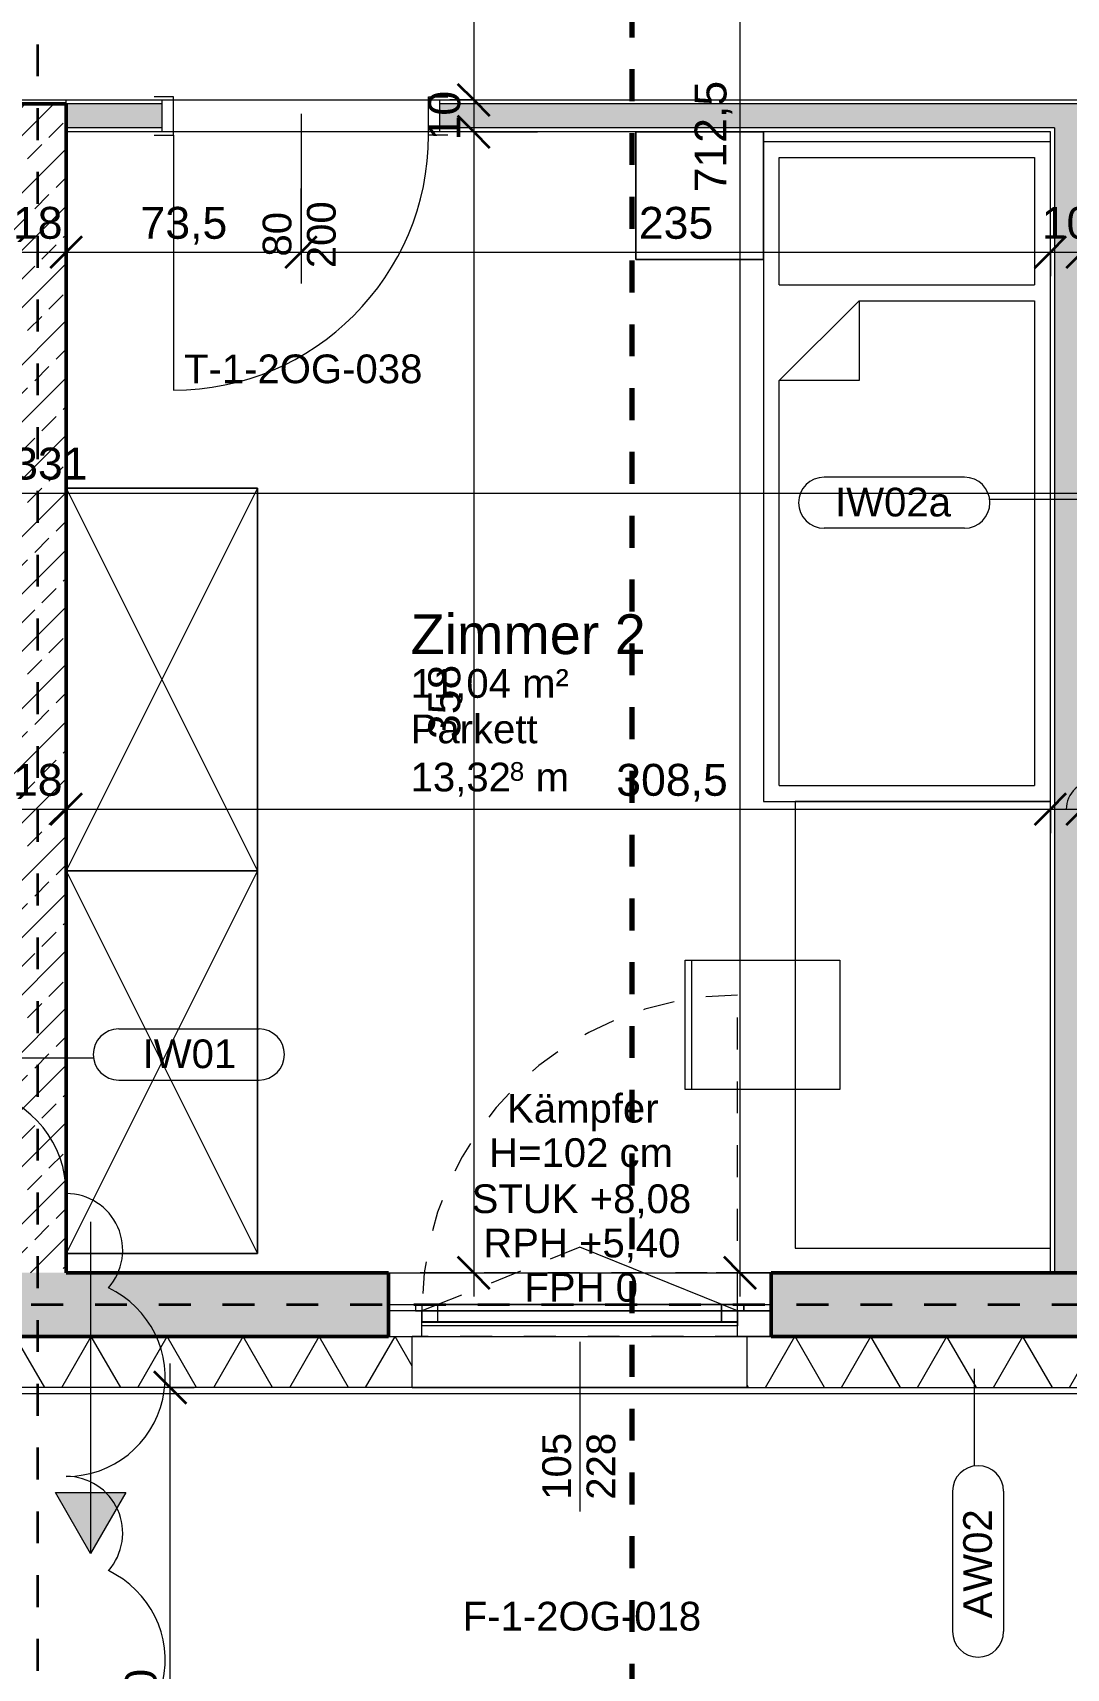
# Model space of a CAD drawing. Header units: metres. Extents: x 3 to 50, y 58.8 to 100.4.
# Drawn here: x 22.15 to 25.39, y 69.94 to 75.07 of the extents above; entities that cross this region are included whole.
import ezdxf

# ---------------------------------------------------------------- set-up
doc = ezdxf.new("R2010")
doc.units = ezdxf.units.M
for name, pattern in [('Achse', [0.009, 0.005, -0.002, 0, -0.002]), ('Strich Punkt Mittel', [0.015875, 0.00635, -0.004763, 0, -0.004763]), ('Verdeckt', [0.003, 0.002, -0.001]), ('Verdeckt Oben', [0.00225, 0.0015, -0.00075])]:
    doc.linetypes.add(name, pattern=pattern)
for name, color, linetype, lineweight in [('A-DETL-GENF_', 92, 'Continuous', 13), ('A-GLAZ', 151, 'Continuous', 18), ('A-GLAZ-IDEN_', 152, 'Continuous', 9), ('A_2D', 7, 'Continuous', 13), ('A_Bemassung-50_', 4, 'Continuous', 9), ('A_Bemassung_', 4, 'Continuous', 9), ('A_Beschriftung_', 7, 'Continuous', 9), ('A_Decken', 8, 'Continuous', 13), ('A_Fenster', 7, 'Continuous', 13), ('A_Moebel', 6, 'Continuous', 13), ('A_Raeume_', 7, 'Continuous', 5), ('A_Raeume_Beschriftung_', 7, 'Continuous', 9), ('A_Raster_', 1, 'Continuous', 9), ('A_Tueren', 31, 'Continuous', 13), ('A_Waende', 7, 'Continuous', 13), ('G-ANNO-REVC_', 71, 'Continuous', 9), ('G-ANNO-SYMB_', 111, 'Continuous', 9)]:
    doc.layers.add(name, color=color, linetype=linetype, lineweight=lineweight)
doc.styles.add('Arial_2', font='arial.ttf', dxfattribs={"height": 0.125})
doc.styles.add('Arial_3', font='arial.ttf', dxfattribs={"height": 0.09})
doc.styles.add('Arial_4', font='arial.ttf', dxfattribs={"height": 0.05849})
doc.styles.add('Arial_5', font='arial.ttf', dxfattribs={"height": 0.1})
doc.dimstyles.new('WGA-Bemaßung', dxfattribs={"dimscale": 0.3048, "dimtxt": 0.102026, "dimasz": 0.328084, "dimexe": 0.246063, "dimexo": 0.0625, "dimgap": 0.04101, "dimtad": 1, "dimdec": 1, "dimlfac": 100, "dimrnd": 0.5, "dimdsep": 46, "dimtxsty": 'Arial_5', "dimblk1": 'OBLIQUE', "dimblk2": 'OBLIQUE', "dimsah": 1, "dimcen": 0.09, "dimdle": 0.246063, "dimazin": 2, "dimtfac": 1, "dimtdec": 4, "dimtix": 1, "dimtmove": 0, "dimatfit": 3, "dimfxl": 0.656168, "dimfxlon": 1, "dimtvp": 1, "dimtolj": 1, "dimtzin": 0, "dimarcsym": 2})
doc.dimstyles.new('WGA-Bemaßung_1', dxfattribs={"dimscale": 0.3048, "dimtxt": 0.102026, "dimasz": 0.328084, "dimexe": 0.246063, "dimexo": 0.0625, "dimgap": 0.04101, "dimtad": 1, "dimdec": 1, "dimlfac": 100, "dimrnd": 0.5, "dimdsep": 46, "dimtxsty": 'Arial_5', "dimblk1": 'OBLIQUE', "dimblk2": 'OBLIQUE', "dimsah": 1, "dimcen": 0.09, "dimdle": 0.246063, "dimazin": 2, "dimtfac": 1, "dimtdec": 4, "dimtix": 1, "dimtmove": 1, "dimatfit": 3, "dimfxl": 0.656168, "dimfxlon": 1, "dimtvp": 1, "dimtolj": 1, "dimtzin": 0, "dimarcsym": 2})
doc.dimstyles.new('WGA-Bemaßung_2', dxfattribs={"dimscale": 0.3048, "dimtxt": 0.102026, "dimasz": 0.328084, "dimexe": 0.246063, "dimexo": 0.0625, "dimgap": 0.04101, "dimtad": 1, "dimdec": 1, "dimlfac": 100, "dimrnd": 0.5, "dimdsep": 46, "dimtxsty": 'Arial_5', "dimblk1": 'OBLIQUE', "dimblk2": 'OBLIQUE', "dimsah": 1, "dimcen": 0.09, "dimdle": 0.246063, "dimazin": 2, "dimtfac": 1, "dimtdec": 4, "dimtix": 1, "dimtmove": 2, "dimatfit": 3, "dimfxl": 0.656168, "dimfxlon": 1, "dimtvp": 1, "dimtolj": 1, "dimtzin": 0, "dimarcsym": 2})
doc.dimstyles.new('WGA-Bemaßung_3', dxfattribs={"dimscale": 0.3048, "dimtxt": 0.102026, "dimasz": 0.328084, "dimexe": 0.246063, "dimexo": 0.0625, "dimgap": 0.04101, "dimtad": 1, "dimdec": 1, "dimlfac": 100, "dimrnd": 0.5, "dimdsep": 46, "dimtxsty": 'Arial_5', "dimblk1": 'OBLIQUE', "dimblk2": 'OBLIQUE', "dimsah": 1, "dimcen": 0.09, "dimdle": 0.246063, "dimazin": 2, "dimtfac": 1, "dimtdec": 4, "dimtix": 1, "dimtmove": 0, "dimatfit": 3, "dimfxl": 0.656168, "dimfxlon": 1, "dimtvp": 1, "dimtolj": 1, "dimtzin": 0, "dimarcsym": 2})
pattern_1 = [(45, (0, 0), (-0.08980256, 0.08980256), []), (45, (0.0898, 0), (-0.08980256, 0.08980256), [0.0635, -0.03175])]

# ---------------------------------------------------------------- blocks, each defined once
blk = doc.blocks.new('Fens_1tlg_OL - DF_OL_DK_1120x2400-10146496-263_PP_02OG_BT1')
at = {"layer": 'A_Fenster', "linetype": 'Verdeckt Oben', "lineweight": 5}
for p, q in [((-0.525, 0.26), (0.525, 0.26)), ((-0.525, 0.1), (0.525, 0.1)), ((-0.6, -0.1), (0.6, -0.1)), ((-0.6, -0.1), (0.6, -0.1))]:
    blk.add_line(p, q, dxfattribs=at)
blk = doc.blocks.new('Fens_1tlg_OL - DF_OL_DK_1120x2400-V37-263_PP_02OG_BT1')
at = {"layer": 'A-GLAZ'}
for p, q in [((-0.6, 0.1), (-0.495, 0.1)), ((-0.6, 0.02), (-0.6, 0.1)), ((0.525, 0.1), (-0.525, 0.1)), ((-0.495, 0.1), (-0.495, 0.02)), ((0.495, 0.1), (0.495, 0.02)), ((0.6, 0.1), (0.495, 0.1)), ((0.6, 0.02), (0.6, 0.1)), ((-0.6, 0.02), (-0.515, 0.02)), ((-0.495, 0.02), (-0.6, 0.02)), ((-0.515, 0.02), (-0.495, 0.02)), ((-0.495, 0.02), (-0.445, 0.02)), ((-0.445, 0.02), (0.445, 0.02)), ((0.445, 0.02), (0.495, 0.02)), ((0.495, 0.02), (0.515, 0.02)), ((0.495, 0.02), (0.6, 0.02)), ((0.515, 0.02), (0.6, 0.02))]:
    blk.add_line(p, q, dxfattribs=at)
at = {"layer": 'A_Fenster', "linetype": 'Verdeckt Oben', "lineweight": 5}
for p, q in [((-0.525, 0.26), (0.525, 0.26)), ((-0.525, 0.1), (0.525, 0.1)), ((-0.6, -0.1), (0.6, -0.1)), ((-0.6, -0.1), (0.6, -0.1))]:
    blk.add_line(p, q, dxfattribs=at)
at = {"layer": 'A_Fenster'}
for p, q in [((-0.525, 0.1), (-0.6, 0.1)), ((-0.495, 0.055), (-0.495, 0.067)), ((-0.495, 0.067), (0.495, 0.067)), ((-0.495, 0.067), (0.495, 0.067)), ((-0.495, 0.055), (-0.495, 0.067)), ((-0.495, 0.02), (-0.495, 0.055)), ((-0.445, 0.055), (-0.495, 0.055)), ((0.495, 0.055), (-0.495, 0.055)), ((-0.495, 0.055), (-0.495, 0.02)), ((-0.495, 0.053), (-0.495, 0.055)), ((-0.495, 0.053), (-0.495, 0.055)), ((-0.445, 0.053), (-0.495, 0.053)), ((-0.445, 0.053), (-0.495, 0.053)), ((0.445, 0.055), (-0.445, 0.055)), ((-0.445, 0.055), (-0.445, 0)), ((0.445, 0.055), (-0.445, 0.055)), ((-0.445, 0.055), (0.445, 0.055)), ((-0.445, 0), (-0.445, 0.055)), ((0.445, 0.053), (-0.445, 0.053)), ((0.445, 0.053), (-0.445, 0.053)), ((0.495, 0.055), (0.445, 0.055)), ((0.445, 0.055), (0.445, 0)), ((0.445, 0.055), (0.445, 0)), ((0.495, 0.053), (0.445, 0.053)), ((0.495, 0.053), (0.445, 0.053)), ((0.495, 0.067), (0.495, 0.055)), ((0.495, 0.067), (0.495, 0.055)), ((0.495, 0.02), (0.495, 0.055)), ((0.495, 0.02), (0.495, 0.055)), ((0.495, 0.055), (0.495, 0.053)), ((0.495, 0.055), (0.495, 0.053)), ((0.6, 0.1), (0.525, 0.1)), ((-0.6, 0.02), (-0.515, 0.02)), ((-0.515, 0.02), (-0.495, 0.02)), ((-0.495, 0.02), (-0.515, 0.02)), ((-0.515, 0.02), (0.515, 0.02)), ((-0.515, 0), (-0.515, 0.02)), ((-0.515, 0.02), (-0.515, 0)), ((-0.495, 0.02), (-0.4455, 0)), ((-0.495, 0.02), (-0.445, 0.02)), ((-0.495, 0.02), (0.495, 0.02)), ((-0.445, 0.02), (-0.495, 0.02)), ((-0.495, 0.02), (-0.445, 0.02)), ((-0.445, 0.02), (0.445, 0.02)), ((0.445, 0.02), (-0.445, 0.02)), ((-0.445, 0.02), (0.445, 0.02)), ((0.445, 0.02), (0.495, 0.02)), ((0.495, 0.02), (0.445, 0.02)), ((0.445, 0.02), (0.495, 0.02)), ((0.495, 0.02), (0.515, 0.02)), ((0.515, 0.02), (0.495, 0.02)), ((0.515, 0.02), (0.6, 0.02)), ((0.515, 0), (0.515, 0.02)), ((0.515, 0), (0.515, 0.02)), ((0.515, 0), (-0.515, 0)), ((-0.515, 0), (-0.445, 0)), ((-0.4455, 0), (0, -0.18)), ((0.445, 0), (-0.445, 0)), ((0.445, 0), (-0.445, 0)), ((-0.445, 0), (0.445, 0)), ((0.445, 0), (0.515, 0))]:
    blk.add_line(p, q, dxfattribs=at)
at = {"layer": 'A_Fenster', "linetype": 'Verdeckt', "lineweight": 5}
for p, q in [((-0.495, 0.02), (-0.495, 0)), ((0.4455, 0), (0.495, 0.02)), ((-0.495, 0), (-0.495, -0.97)), ((0, -0.18), (0.4455, 0))]:
    blk.add_line(p, q, dxfattribs=at)
for start, end in [(358.8397, 0), (270, 358.8397)]:
    blk.add_arc((-0.495, 0.02), 0.99, start, end, dxfattribs=at)
blk = doc.blocks.new('UZ_D1 - SL_0800x2000_Zimmertür_Stahlzarge_GK-7175678-263_PP_02OG_BT1')
at = {"layer": 'A_Tueren', "lineweight": 5}
for p, q in [((0.4, 0.06), (0.4, 0.86)), ((-0.46, 0.06), (-0.4, 0.06)), ((-0.4, 0.06), (-0.4, -0.06)), ((0.4, 0.06), (0.4, -0.06)), ((0.46, 0.06), (0.4, 0.06)), ((-0.4, -0.06), (-0.46, -0.06)), ((0.4, -0.06), (0.46, -0.06))]:
    blk.add_line(p, q, dxfattribs=at)
blk.add_arc((0.4, 0.06), 0.8, 90, 180, dxfattribs=at)
blk = doc.blocks.new('Moeb_Schrank - Schrank_2m_60cm-3836540-263_PP_02OG_BT1')
at = {"layer": 'A_Moebel', "color": 8}
for p, q in [((0, 0), (1.2, -0.6)), ((0, -0.6), (1.2, 0)), ((1.2, 0), (0, 0)), ((0, 0), (0, -0.6)), ((0, -0.6), (0, 0)), ((0, 0), (1.2, 0)), ((1.2, -0.6), (1.2, 0)), ((1.2, 0), (1.2, -0.6)), ((0, -0.6), (1.2, -0.6)), ((1.2, -0.6), (0, -0.6))]:
    blk.add_line(p, q, dxfattribs=at)
blk = doc.blocks.new('Moeb_Schreibtisch_variabel - 140 x 80-V72-263_PP_02OG_BT1')
at = {"layer": 'A_Moebel', "color": 8}
for p, q in [((-1.5866, 0.4), (-1.5866, -0.4)), ((-1.5866, 0.4), (-1.5866, -0.4)), ((-0.1866, -0.4), (-0.1866, 0.4)), ((-0.1866, -0.4), (-0.1866, 0.4)), ((-1.0891, -0.2599), (-0.6841, -0.2599)), ((-1.0891, -0.4), (-1.0891, -0.2599)), ((-0.6841, -0.2599), (-0.6841, -0.4)), ((-1.5866, -0.4), (-0.1866, -0.4)), ((-1.5866, -0.4), (-0.1866, -0.4)), ((-1.0891, -0.7452), (-1.0891, -0.4)), ((-0.6841, -0.4), (-0.6841, -0.7452)), ((-1.0891, -0.7255), (-0.6841, -0.7255)), ((-0.6841, -0.7452), (-1.0891, -0.7452))]:
    blk.add_line(p, q, dxfattribs=at)
blk = doc.blocks.new('Moeb_Bett - Einzelbett 090x210-V73-263_PP_02OG_BT1')
at = {"layer": 'A_Moebel', "color": 8}
for p, q in [((-0.85, 1.05), (-0.85, 0.65)), ((-0.45, 1.05), (-0.85, 1.05)), ((-0.85, 1.05), (-0.45, 1.05)), ((-0.85, 0.65), (-0.85, 1.05)), ((-0.45, 1.05), (-0.45, -1.05)), ((-0.45, 0.65), (-0.45, 1.05)), ((-0.45, 1.05), (-0.45, 0.65)), ((-0.45, 1.02), (0.45, 1.02)), ((-0.4, 0.97), (0.4, 0.97)), ((-0.4, 0.57), (-0.4, 0.97)), ((0.4, 0.97), (0.4, 0.57)), ((0.45, -1.05), (0.45, 0.7157)), ((-0.85, 0.65), (-0.45, 0.65)), ((-0.45, 0.65), (-0.85, 0.65)), ((-0.4, 0.57), (0.4, 0.57)), ((-0.4, 0.27), (-0.15, 0.52)), ((-0.15, 0.52), (-0.15, 0.27)), ((-0.15, 0.52), (0.4, 0.52)), ((0.4, 0.52), (0.4, -1)), ((-0.15, 0.27), (-0.4, 0.27)), ((-0.4, -1), (-0.4, 0.27)), ((-0.4, -1), (0.4, -1)), ((-0.45, -1.05), (-0.35, -1.05)), ((-0.35, -1.05), (0.45, -1.05))]:
    blk.add_line(p, q, dxfattribs=at)
blk = doc.blocks.new('Allg_Notueberlauf_rechteckig1 - Allg_Notueberlauf_rechteckig 100x600-10978595-263_PP_02OG_BT1')
at = {"layer": 'A-DETL-GENF_'}
blk.add_hatch(color=256, dxfattribs=at).paths.add_polyline_path([(32.3806, 70.298), (32.4906, 70.4885), (32.2706, 70.4885)])
for p, q in [((32.3806, 71.338), (32.3806, 70.298)), ((32.2706, 70.4885), (32.4906, 70.4885)), ((32.3806, 70.298), (32.2706, 70.4885)), ((32.4906, 70.4885), (32.3806, 70.298))]:
    blk.add_line(p, q, dxfattribs=at)
blk = doc.blocks.new('BS_Fens_PP_Kämpfer - rechts-10147861-263_PP_02OG_BT1')
at = {"layer": 'A-GLAZ-IDEN_'}
blk.add_line((0, 0.00012), (0, -0.01051), dxfattribs=at)
blk = doc.blocks.new('DIMBLOCK27-263_PP_02OG_BT1')
at = {"layer": 'A_Bemassung-50_', "transparency": 16777216}
for p, q in [((22.0777, 74.3779), (22.0777, 74.5779)), ((22.2577, 74.3779), (22.2577, 74.5779)), ((22.0777, 74.3779), (22.2577, 74.3779)), ((22.0777, 74.3779), (22.0777, 74.3029)), ((22.2577, 74.3779), (22.2577, 74.3029))]:
    blk.add_line(p, q, dxfattribs=at)
at = {"layer": 'A_Bemassung-50_', "lineweight": 35, "transparency": 16777216}
for p, q in [((22.0777, 74.3779), (22.1277, 74.4279)), ((22.2577, 74.3779), (22.3077, 74.4279)), ((22.0777, 74.3779), (22.0277, 74.3279)), ((22.2577, 74.3779), (22.2077, 74.3279))]:
    blk.add_line(p, q, dxfattribs=at)
at = {"layer": 'A_Bemassung-50_', "color": 0, "transparency": 16777216, "insert": (22.0908, 74.5202), "char_height": 0.1, "width": 0.184588, "attachment_point": 1, "line_spacing_factor": 0.941778, "style": 'Arial_5'}
blk.add_mtext('18', dxfattribs=at)
blk = doc.blocks.new('_Oblique')
at = {"color": 0, "linetype": 'ByBlock', "lineweight": -2}
blk.add_line((-0.5, -0.5), (0.5, 0.5), dxfattribs=at)
blk = doc.blocks.new('DIMBLOCK28-263_PP_02OG_BT1')
at = {"layer": 'A_Bemassung-50_', "transparency": 16777216}
for p, q in [((22.2577, 74.3779), (22.2577, 74.5779)), ((22.9941, 74.3779), (22.9941, 74.5779)), ((22.2577, 74.3779), (22.9941, 74.3779)), ((22.2577, 74.3779), (22.2577, 74.3029)), ((22.9941, 74.3779), (22.9941, 74.3029))]:
    blk.add_line(p, q, dxfattribs=at)
at = {"layer": 'A_Bemassung-50_', "lineweight": 35, "transparency": 16777216}
for p, q in [((22.2577, 74.3779), (22.3077, 74.4279)), ((22.9941, 74.3779), (23.0441, 74.4279)), ((22.2577, 74.3779), (22.2077, 74.3279)), ((22.9941, 74.3779), (22.9441, 74.3279))]:
    blk.add_line(p, q, dxfattribs=at)
at = {"layer": 'A_Bemassung-50_', "color": 0, "transparency": 16777216, "insert": (22.4909, 74.5202), "char_height": 0.1, "width": 0.323972, "attachment_point": 1, "line_spacing_factor": 0.941778, "style": 'Arial_5'}
blk.add_mtext('73,5', dxfattribs=at)
blk = doc.blocks.new('DIMBLOCK29-263_PP_02OG_BT1')
at = {"layer": 'A_Bemassung-50_', "transparency": 16777216}
for p, q in [((22.9941, 74.3779), (22.9941, 74.5779)), ((25.3441, 74.3779), (25.3441, 74.5779)), ((22.9941, 74.3779), (25.3441, 74.3779)), ((22.9941, 74.3779), (22.9941, 74.3029)), ((25.3441, 74.3779), (25.3441, 74.3029))]:
    blk.add_line(p, q, dxfattribs=at)
at = {"layer": 'A_Bemassung-50_', "lineweight": 35, "transparency": 16777216}
for p, q in [((22.9941, 74.3779), (23.0441, 74.4279)), ((25.3441, 74.3779), (25.3941, 74.4279)), ((22.9941, 74.3779), (22.9441, 74.3279)), ((25.3441, 74.3779), (25.2941, 74.3279))]:
    blk.add_line(p, q, dxfattribs=at)
at = {"layer": 'A_Bemassung-50_', "color": 0, "transparency": 16777216, "insert": (24.0537, 74.5202), "char_height": 0.1, "width": 0.276883, "attachment_point": 1, "line_spacing_factor": 0.941778, "style": 'Arial_5'}
blk.add_mtext('235', dxfattribs=at)
blk = doc.blocks.new('DIMBLOCK30-263_PP_02OG_BT1')
at = {"layer": 'A_Bemassung-50_', "transparency": 16777216}
for p, q in [((25.3441, 74.3779), (25.3441, 74.5779)), ((25.4441, 74.3779), (25.4441, 74.5779)), ((25.3441, 74.3779), (25.4441, 74.3779)), ((25.3441, 74.3779), (25.3441, 74.3029)), ((25.4441, 74.3779), (25.4441, 74.3029))]:
    blk.add_line(p, q, dxfattribs=at)
at = {"layer": 'A_Bemassung-50_', "lineweight": 35, "transparency": 16777216}
for p, q in [((25.3441, 74.3779), (25.3941, 74.4279)), ((25.4441, 74.3779), (25.4941, 74.4279)), ((25.3441, 74.3779), (25.2941, 74.3279)), ((25.4441, 74.3779), (25.3941, 74.3279))]:
    blk.add_line(p, q, dxfattribs=at)
at = {"layer": 'A_Bemassung-50_', "color": 0, "transparency": 16777216, "insert": (25.3172, 74.5202), "char_height": 0.1, "width": 0.184588, "attachment_point": 1, "line_spacing_factor": 0.941778, "style": 'Arial_5'}
blk.add_mtext('10', dxfattribs=at)
blk = doc.blocks.new('BS_Wand_Lollipop - links_unten-2026911-263_PP_02OG_BT1')
at = {"layer": 'A_Beschriftung_'}
for p, q in [((-0.00467, 0.00137), (-0.01347, 0.00137)), ((-0.00309, 0), (0.003, 0)), ((-0.00467, -0.00183), (-0.01347, -0.00183))]:
    blk.add_line(p, q, dxfattribs=at)
for centre, start, end in [((-0.01347, -0.00023), 90, 270), ((-0.00467, -0.00023), 270, 90)]:
    blk.add_arc(centre, 0.0016, start, end, dxfattribs=at)
blk = doc.blocks.new('DIMBLOCK155-263_PP_02OG_BT1')
at = {"layer": 'A_Bemassung-50_', "transparency": 16777216}
for p, q in [((22.5841, 68.743), (22.5841, 70.893)), ((22.5841, 70.818), (22.3841, 70.818)), ((22.5841, 70.818), (22.6591, 70.818)), ((22.5841, 68.818), (22.3841, 68.818)), ((22.5841, 68.818), (22.6591, 68.818))]:
    blk.add_line(p, q, dxfattribs=at)
at = {"layer": 'A_Bemassung-50_', "lineweight": 35, "transparency": 16777216}
for p, q in [((22.5841, 70.818), (22.5341, 70.868)), ((22.5841, 70.818), (22.6341, 70.768)), ((22.5841, 68.818), (22.5341, 68.868)), ((22.5841, 68.818), (22.6341, 68.768))]:
    blk.add_line(p, q, dxfattribs=at)
at = {"layer": 'A_Bemassung-50_', "color": 0, "transparency": 16777216, "insert": (22.4417, 69.7026), "char_height": 0.1, "width": 0.276883, "attachment_point": 1, "rotation": 90, "line_spacing_factor": 0.941778, "style": 'Arial_5'}
blk.add_mtext('200', dxfattribs=at)
blk = doc.blocks.new('DIMBLOCK266-263_PP_02OG_BT1')
at = {"layer": 'A_Bemassung-50_', "lineweight": 35, "transparency": 16777216}
for p, q in [((24.3708, 78.3005), (24.3208, 78.3505)), ((24.3708, 78.3005), (24.4208, 78.2505)), ((24.3708, 71.178), (24.3208, 71.228)), ((24.3708, 71.178), (24.4208, 71.128))]:
    blk.add_line(p, q, dxfattribs=at)
at = {"layer": 'A_Bemassung-50_', "transparency": 16777216}
for p, q in [((24.3708, 78.3005), (24.2958, 78.3005)), ((24.3708, 78.3005), (24.3708, 71.103)), ((24.3708, 78.3005), (24.5708, 78.3005)), ((24.3708, 71.178), (24.2958, 71.178)), ((24.3708, 71.178), (24.5708, 71.178))]:
    blk.add_line(p, q, dxfattribs=at)
at = {"layer": 'A_Bemassung-50_', "color": 0, "transparency": 16777216, "insert": (24.2284, 74.5658), "char_height": 0.1, "width": 0.416266, "attachment_point": 1, "rotation": 90, "line_spacing_factor": 0.941778, "style": 'Arial_5'}
blk.add_mtext('712,5', dxfattribs=at)
blk = doc.blocks.new('DIMBLOCK344-263_PP_02OG_BT1')
at = {"layer": 'A_Bemassung-50_', "transparency": 16777216}
for p, q in [((15.5127, 73.623), (15.5127, 73.823)), ((28.8227, 73.623), (28.8227, 73.823)), ((15.5127, 73.623), (28.8227, 73.623)), ((15.5127, 73.623), (15.5127, 73.548)), ((28.8227, 73.623), (28.8227, 73.548))]:
    blk.add_line(p, q, dxfattribs=at)
at = {"layer": 'A_Bemassung-50_', "lineweight": 35, "transparency": 16777216}
for p, q in [((15.5127, 73.623), (15.5627, 73.673)), ((28.8227, 73.623), (28.8727, 73.673)), ((15.5127, 73.623), (15.4627, 73.573)), ((28.8227, 73.623), (28.7727, 73.573))]:
    blk.add_line(p, q, dxfattribs=at)
at = {"layer": 'A_Bemassung-50_', "color": 0, "transparency": 16777216, "insert": (22.0138, 73.7653), "char_height": 0.1, "width": 0.369177, "attachment_point": 1, "line_spacing_factor": 0.941778, "style": 'Arial_5'}
blk.add_mtext('1331', dxfattribs=at)
blk = doc.blocks.new('DIMBLOCK419-263_PP_02OG_BT1')
at = {"layer": 'A_Bemassung-50_', "transparency": 16777216}
for p, q in [((22.0777, 72.6313), (22.0777, 72.8313)), ((22.2577, 72.6313), (22.2577, 72.8313)), ((22.0777, 72.6313), (22.2577, 72.6313)), ((22.0777, 72.6313), (22.0777, 72.5563)), ((22.2577, 72.6313), (22.2577, 72.5563))]:
    blk.add_line(p, q, dxfattribs=at)
at = {"layer": 'A_Bemassung-50_', "lineweight": 35, "transparency": 16777216}
for p, q in [((22.0777, 72.6313), (22.1277, 72.6813)), ((22.2577, 72.6313), (22.3077, 72.6813)), ((22.0777, 72.6313), (22.0277, 72.5813)), ((22.2577, 72.6313), (22.2077, 72.5813))]:
    blk.add_line(p, q, dxfattribs=at)
at = {"layer": 'A_Bemassung-50_', "color": 0, "transparency": 16777216, "insert": (22.0908, 72.7736), "char_height": 0.1, "width": 0.184588, "attachment_point": 1, "line_spacing_factor": 0.941778, "style": 'Arial_5'}
blk.add_mtext('18', dxfattribs=at)
blk = doc.blocks.new('DIMBLOCK420-263_PP_02OG_BT1')
at = {"layer": 'A_Bemassung-50_', "transparency": 16777216}
for p, q in [((22.2577, 72.6313), (22.2577, 72.8313)), ((25.3441, 72.6313), (25.3441, 72.8313)), ((22.2577, 72.6313), (25.3441, 72.6313)), ((22.2577, 72.6313), (22.2577, 72.5563)), ((25.3441, 72.6313), (25.3441, 72.5563))]:
    blk.add_line(p, q, dxfattribs=at)
at = {"layer": 'A_Bemassung-50_', "lineweight": 35, "transparency": 16777216}
for p, q in [((22.2577, 72.6313), (22.3077, 72.6813)), ((25.3441, 72.6313), (25.3941, 72.6813)), ((22.2577, 72.6313), (22.2077, 72.5813)), ((25.3441, 72.6313), (25.2941, 72.5813))]:
    blk.add_line(p, q, dxfattribs=at)
at = {"layer": 'A_Bemassung-50_', "color": 0, "transparency": 16777216, "insert": (23.9829, 72.7736), "char_height": 0.1, "width": 0.416266, "attachment_point": 1, "line_spacing_factor": 0.941778, "style": 'Arial_5'}
blk.add_mtext('308,5', dxfattribs=at)
blk = doc.blocks.new('DIMBLOCK421-263_PP_02OG_BT1')
at = {"layer": 'A_Bemassung-50_', "transparency": 16777216}
for p, q in [((25.3441, 72.6313), (25.3441, 72.8313)), ((25.4441, 72.6313), (25.4441, 72.8313)), ((25.3441, 72.6313), (25.4441, 72.6313)), ((25.3441, 72.6313), (25.3441, 72.5563)), ((25.4441, 72.6313), (25.4441, 72.5563))]:
    blk.add_line(p, q, dxfattribs=at)
at = {"layer": 'A_Bemassung-50_', "lineweight": 35, "transparency": 16777216}
for p, q in [((25.3441, 72.6313), (25.3941, 72.6813)), ((25.4441, 72.6313), (25.4941, 72.6813)), ((25.3441, 72.6313), (25.2941, 72.5813)), ((25.4441, 72.6313), (25.3941, 72.5813))]:
    blk.add_line(p, q, dxfattribs=at)
at = {"layer": 'A_Bemassung-50_', "transparency": 16777216}
blk.add_ellipse((25.4899, 72.6313), major_axis=(0.0958, 0), ratio=0.949877, start_param=1.570796, end_param=3.141593, dxfattribs=at)
at = {"layer": 'A_Bemassung-50_', "color": 0, "transparency": 16777216, "insert": (25.4899, 72.7736), "char_height": 0.1, "width": 0.184588, "attachment_point": 1, "line_spacing_factor": 0.941778, "style": 'Arial_5'}
blk.add_mtext('10', dxfattribs=at)
blk = doc.blocks.new('BS_Tuer_PP - unten-10002439-263_PP_02OG_BT1')
at = {"layer": 'A_Beschriftung_'}
blk.add_line((0, 0.00012), (0, -0.01051), dxfattribs=at)
blk = doc.blocks.new('DIMBLOCK644-263_PP_02OG_BT1')
at = {"layer": 'A_Bemassung-50_', "lineweight": 35, "transparency": 16777216}
for p, q in [((23.5357, 76.0555), (23.4857, 76.1055)), ((23.5357, 76.0555), (23.5857, 76.0055)), ((23.5357, 74.8555), (23.4857, 74.9055)), ((23.5357, 74.8555), (23.5857, 74.8055))]:
    blk.add_line(p, q, dxfattribs=at)
at = {"layer": 'A_Bemassung-50_', "transparency": 16777216}
for p, q in [((23.5357, 76.0555), (23.4607, 76.0555)), ((23.5357, 76.0555), (23.5357, 74.8555)), ((23.5357, 76.0555), (23.7357, 76.0555)), ((23.5357, 74.8555), (23.4607, 74.8555)), ((23.5357, 74.8555), (23.7357, 74.8555))]:
    blk.add_line(p, q, dxfattribs=at)
at = {"layer": 'A_Bemassung-50_', "color": 0, "transparency": 16777216, "insert": (23.3934, 75.3401), "char_height": 0.1, "width": 0.276883, "attachment_point": 1, "rotation": 90, "line_spacing_factor": 0.941778, "style": 'Arial_5'}
blk.add_mtext('120', dxfattribs=at)
blk = doc.blocks.new('DIMBLOCK645-263_PP_02OG_BT1')
at = {"layer": 'A_Bemassung-50_', "lineweight": 35, "transparency": 16777216}
for p, q in [((23.5357, 74.8555), (23.4857, 74.9055)), ((23.5357, 74.8555), (23.5857, 74.8055)), ((23.5357, 74.7555), (23.4857, 74.8055)), ((23.5357, 74.7555), (23.5857, 74.7055))]:
    blk.add_line(p, q, dxfattribs=at)
at = {"layer": 'A_Bemassung-50_', "transparency": 16777216}
for p, q in [((23.5357, 74.8555), (23.4607, 74.8555)), ((23.5357, 74.8555), (23.5357, 74.7555)), ((23.5357, 74.8555), (23.7357, 74.8555)), ((23.5357, 74.7555), (23.4607, 74.7555)), ((23.5357, 74.7555), (23.7357, 74.7555))]:
    blk.add_line(p, q, dxfattribs=at)
at = {"layer": 'A_Bemassung-50_', "color": 0, "transparency": 16777216, "insert": (23.3934, 74.7286), "char_height": 0.1, "width": 0.184588, "attachment_point": 1, "rotation": 90, "line_spacing_factor": 0.941778, "style": 'Arial_5'}
blk.add_mtext('10', dxfattribs=at)
blk = doc.blocks.new('DIMBLOCK646-263_PP_02OG_BT1')
at = {"layer": 'A_Bemassung-50_', "lineweight": 35, "transparency": 16777216}
for p, q in [((23.5357, 74.7555), (23.4857, 74.8055)), ((23.5357, 74.7555), (23.5857, 74.7055)), ((23.5357, 71.178), (23.4857, 71.228)), ((23.5357, 71.178), (23.5857, 71.128))]:
    blk.add_line(p, q, dxfattribs=at)
at = {"layer": 'A_Bemassung-50_', "transparency": 16777216}
for p, q in [((23.5357, 74.7555), (23.4607, 74.7555)), ((23.5357, 74.7555), (23.5357, 71.103)), ((23.5357, 74.7555), (23.7357, 74.7555)), ((23.5357, 71.178), (23.4607, 71.178)), ((23.5357, 71.178), (23.7357, 71.178))]:
    blk.add_line(p, q, dxfattribs=at)
at = {"layer": 'A_Bemassung-50_', "color": 0, "transparency": 16777216, "insert": (23.3934, 72.8514), "char_height": 0.1, "width": 0.276883, "attachment_point": 1, "rotation": 90, "line_spacing_factor": 0.941778, "style": 'Arial_5'}
blk.add_mtext('358', dxfattribs=at)
blk = doc.blocks.new('Family - ___-11893459-263_PP_02OG_BT1')
at = {"layer": 'G-ANNO-REVC_'}
for centre, radius, start, end in [((21.9267, 71.4262), 0.331, 0, 154.7912), ((22.2577, 71.2488), 0.1774, 318.1897, 90), ((22.2577, 70.8497), 0.3104, 270, 64.7912), ((22.2577, 70.362), 0.1774, 318.1897, 90), ((22.2577, 69.9629), 0.3104, 270, 64.7912)]:
    blk.add_arc(centre, radius, start, end, dxfattribs=at)

msp = doc.modelspace()

# ---------------------------------------------------------------- hatches: boundary and pattern name
at = {"layer": 'A_Waende', "lineweight": 5}
h = msp.add_hatch(dxfattribs=at)
h.set_pattern_fill('FP_4', color=250, style=0, pattern_type=2)
h.set_pattern_definition(pattern_1)
h.paths.add_polyline_path([(22.2577, 71.178), (22.2577, 74.843), (22.0777, 74.843), (22.0777, 71.178)])
h = msp.add_hatch(dxfattribs=at)
h.set_pattern_fill('FP_118', color=250, angle=-225, style=0, pattern_type=2)
h.set_pattern_definition([(225, (25.53999, 74.85503), (-0.1270034, -0.2539998), [0.02245, -0.15715]), (225, (25.49261, 74.744015), (-0.1270034, -0.2539998), [0.02245, -0.15715]), (225, (25.47706, 74.85574), (-0.1270034, -0.2539998), [0.02245, -0.15715]), (225, (25.42897, 74.744015), (-0.1270034, -0.2539998), [0.02245, -0.15715]), (251.565, (25.524433, 74.839475), (-0.1270007, -0.50799766), [0.0502, -0.35141]), (251.565, (25.50817, 74.7921), (-0.1270007, -0.50799766), [0.0502, -0.35141]), (251.565, (25.460794, 74.839475), (-0.1270007, -0.50799766), [0.0502, -0.35141]), (251.565, (25.44453, 74.7921), (-0.1270007, -0.50799766), [0.0502, -0.35141]), (315, (25.52443, 74.74472), (-0.1270034, 0.2539998), [0.02245, -0.15715]), (315, (25.47706, 74.85574), (-0.1270034, 0.2539998), [0.02245, -0.15715]), (315, (25.46079, 74.74472), (-0.1270034, 0.2539998), [0.02245, -0.15715]), (315, (25.41342, 74.85574), (-0.1270034, 0.2539998), [0.02245, -0.15715]), (288.435, (25.50817, 74.7921), (-0.1270007, 0.50799766), [0.0502, -0.35141]), (288.435, (25.492614, 74.84018), (-0.1270007, 0.50799766), [0.0502, -0.35141]), (288.435, (25.44453, 74.7921), (-0.1270007, 0.50799766), [0.0502, -0.35141]), (288.435, (25.428974, 74.84018), (-0.1270007, 0.50799766), [0.0502, -0.35141])])
h.paths.add_polyline_path([(28.8175, 74.768), (28.8227, 74.768), (28.8227, 74.843), (27.0141, 74.843), (27.0141, 74.768), (28.718, 74.768)])
h.paths.add_polyline_path([(24.4441, 74.768), (26.1441, 74.768), (26.1441, 74.843), (23.4291, 74.843), (23.4296, 74.768), (23.8149, 74.768)])
h.paths.add_polyline_path([(22.2577, 74.768), (22.5591, 74.768), (22.5591, 74.843), (22.2577, 74.843)])
h = msp.add_hatch(dxfattribs=at)
h.set_pattern_fill('FP_106', color=250, angle=-45, style=0, pattern_type=2)
h.set_pattern_definition([(315, (25.34412, 72.96635), (0.254, -0.1270034), [0.02245, -0.15715]), (315, (25.45514, 72.91897), (0.254, -0.1270034), [0.02245, -0.15715]), (315, (25.34412, 72.90271), (0.254, -0.1270034), [0.02245, -0.15715]), (315, (25.45514, 72.85533), (0.254, -0.1270034), [0.02245, -0.15715]), (341.565, (25.359678, 72.950792), (0.5079977, -0.1270007), [0.0502, -0.35141]), (341.565, (25.40776, 72.935236), (0.5079977, -0.1270007), [0.0502, -0.35141]), (341.565, (25.359678, 72.887153), (0.50799766, -0.1270007), [0.0502, -0.35141]), (341.565, (25.40776, 72.871596), (0.50799766, -0.1270007), [0.0502, -0.35141]), (45, (25.45514, 72.9515), (-0.254, -0.1270034), [0.02245, -0.15715]), (45, (25.34412, 72.90271), (-0.254, -0.1270034), [0.02245, -0.15715]), (45, (25.45514, 72.88786), (-0.254, -0.1270034), [0.02245, -0.15715]), (45, (25.34341, 72.83978), (-0.254, -0.1270034), [0.02245, -0.15715]), (18.435, (25.40776, 72.935236), (-0.5079977, -0.1270007), [0.0502, -0.35141]), (18.435, (25.360385, 72.918973), (-0.5079977, -0.1270007), [0.0502, -0.35141]), (18.435, (25.40776, 72.871596), (-0.50799766, -0.1270007), [0.0502, -0.35141]), (18.435, (25.359678, 72.85604), (-0.50799766, -0.1270007), [0.0502, -0.35141])])
h.paths.add_polyline_path([(25.4316, 71.178), (25.4316, 74.768), (25.3566, 74.768), (25.3566, 71.178)])
h = msp.add_hatch(dxfattribs=at)
h.set_pattern_fill('FP_4', color=250, style=0, pattern_type=2)
h.set_pattern_definition(pattern_1)
h.paths.add_polyline_path([(41.444, 70.978), (42.5027, 70.978), (42.5027, 71.178), (41.3155, 71.178), (41.3155, 70.978)])
h.paths.add_polyline_path([(39.2232, 71.078), (39.2907, 71.178), (39.1557, 71.178), (39.1578, 71.1749)])
h.paths.add_polyline_path([(39.2232, 70.978), (39.2907, 70.978), (39.2232, 71.078), (39.1557, 70.978)])
h.paths.add_polyline_path([(38.616, 70.978), (39.1557, 70.978), (39.1557, 71.178), (37.6523, 71.178), (37.6523, 70.978), (37.909, 70.978)])
h.paths.add_polyline_path([(39.5455, 70.978), (39.5455, 71.178), (39.2907, 71.178), (39.2907, 70.978), (39.323, 70.978)])
h.paths.add_polyline_path([(35.788, 70.978), (36.4523, 70.978), (36.4523, 71.178), (34.67, 71.178), (34.67, 70.978), (35.7427, 70.978)])
h.paths.add_polyline_path([(32.4996, 70.978), (33.47, 70.978), (33.47, 71.178), (31.2911, 71.178), (31.2911, 70.978), (32.4577, 70.978)])
h.paths.add_polyline_path([(30.0494, 70.978), (30.0911, 70.978), (30.0911, 71.178), (27.8184, 71.178), (27.8184, 70.978), (29.0652, 70.978)])
h.paths.add_polyline_path([(23.2577, 70.978), (23.2682, 70.978), (23.2679, 71.178), (21.4003, 71.178), (21.4003, 70.978), (23.062, 70.978)])
h.paths.add_polyline_path([(25.4441, 70.978), (26.0484, 70.978), (26.0484, 71.178), (24.4682, 71.178), (24.4682, 70.978), (25.3441, 70.978)])
h.paths.add_polyline_path([(19.1735, 70.978), (20.2003, 70.978), (20.2003, 71.178), (18.5351, 71.178), (18.5351, 70.978), (18.8199, 70.978)])
h.paths.add_polyline_path([(16.4451, 71.078), (16.3776, 70.978), (16.5126, 70.978), (16.4803, 71.0259)])
h.paths.add_polyline_path([(16.5126, 71.178), (16.3776, 71.178), (16.4451, 71.078), (16.5106, 71.1749)])
h.paths.add_polyline_path([(16.6989, 70.978), (16.7651, 70.978), (16.765, 71.178), (16.5126, 71.178), (16.5126, 70.978)])
h.paths.add_polyline_path([(14.5652, 70.978), (16.3776, 70.978), (16.3776, 71.178), (14.5652, 71.178), (14.5652, 71.078)])
h.paths.add_polyline_path([(12.4569, 70.978), (12.7952, 70.978), (12.7952, 71.178), (10.4402, 71.178), (10.4402, 70.978), (11.7499, 70.978)])
h.paths.add_polyline_path([(8.4177, 71.178), (8.2827, 71.178), (8.3502, 71.078), (8.4156, 71.1749)])
h.paths.add_polyline_path([(8.4177, 70.978), (8.3502, 71.078), (8.2827, 70.978), (8.3502, 70.978)])
h.paths.add_polyline_path([(8.6702, 70.978), (8.6702, 71.178), (8.4177, 71.178), (8.4177, 70.978), (8.5684, 70.978)])
h.paths.add_polyline_path([(8.2827, 70.978), (8.2827, 71.178), (7.8227, 71.178), (7.8227, 70.978), (8.2149, 70.978)])
h = msp.add_hatch(dxfattribs=at)
h.set_pattern_fill('FP_125', color=250, angle=90, style=0, pattern_type=2)
h.set_pattern_definition([(180, (22.336, 70.978), (0, -0.20637), []), (240, (22.336, 70.978), (0.17872, -0.103185), []), (300, (22.336, 70.978), (0.17872, 0.103185), [])])
h.paths.add_polyline_path([(23.2577, 70.818), (23.3432, 70.818), (23.3432, 70.978), (21.3283, 70.978), (21.3283, 70.818), (23.062, 70.818)])
h = msp.add_hatch(dxfattribs=at)
h.set_pattern_fill('FP_126', color=250, angle=90, style=0, pattern_type=2)
h.set_pattern_definition([(180, (25.258, 70.978), (0, -0.20637), []), (240, (25.258, 70.978), (0.17873, -0.10319), []), (300, (25.258, 70.978), (0.17873, 0.10319), [])])
h.paths.add_polyline_path([(26.0484, 70.818), (26.1232, 70.818), (26.1232, 70.978), (24.3932, 70.978), (24.3932, 70.818), (25.89, 70.818)])

# ---------------------------------------------------------------- linework, layer by layer
at = {"layer": 'A_2D', "lineweight": 5}
msp.add_line((23.3432, 70.818), (24.3932, 70.818), dxfattribs=at)
at = {"layer": 'A_Decken'}
for p, q in [((22.0777, 74.8555), (22.2577, 74.8555)), ((25.3441, 71.178), (25.3441, 74.7555)), ((23.2682, 71.178), (23.2691, 71.178)), ((23.2691, 71.178), (23.2691, 71.078)), ((23.2691, 71.078), (24.4682, 71.078)), ((23.2682, 70.978), (23.3432, 70.978)), ((24.3932, 70.978), (24.4682, 70.978))]:
    msp.add_line(p, q, dxfattribs=at)
at = {"layer": 'A_Raeume_', "flags": 128}
for points in [[(20.2827, 74.8555), (22.1677, 74.8555), (25.3941, 74.8555), (27.1977, 74.8555), (27.1977, 75.973), (27.1977, 76.0555), (24.4077, 76.0555), (23.3027, 76.0555), (23.2777, 76.0555), (23.1497, 76.0555), (20.2827, 76.0555)], [(22.2577, 71.178), (25.3441, 71.178), (25.3441, 74.7555), (22.2577, 74.7555)]]:
    msp.add_lwpolyline(points, close=True, dxfattribs=at)
at = {"layer": 'A_Raster_', "linetype": 'Strich Punkt Mittel', "lineweight": 35}
for p, q in [((22.1677, 94.2296), (22.1677, 59.9489)), ((3.3483, 71.078), (48.1498, 71.078))]:
    msp.add_line(p, q, dxfattribs=at)
at = {"layer": 'A_Waende', "lineweight": 50}
for p, q in [((22.2577, 74.843), (22.0777, 74.843)), ((22.2577, 74.843), (22.2577, 71.178)), ((23.2682, 71.178), (22.2577, 71.178)), ((23.2682, 70.978), (23.2682, 71.178)), ((26.0484, 71.178), (24.4682, 71.178)), ((24.4682, 70.978), (24.4682, 71.178)), ((23.2682, 70.978), (21.4003, 70.978)), ((26.0484, 70.978), (24.4682, 70.978))]:
    msp.add_line(p, q, dxfattribs=at)
at = {"layer": 'A_Waende', "color": 10}
for p, q in [((22.2577, 74.8555), (27.1977, 74.8555)), ((22.2577, 74.843), (22.2577, 74.8555)), ((22.5591, 74.843), (22.2577, 74.843)), ((22.5591, 74.843), (22.5591, 74.8555)), ((23.4291, 74.843), (23.4291, 74.8555)), ((26.1441, 74.843), (23.4291, 74.843)), ((22.5591, 74.768), (22.2577, 74.768)), ((25.3441, 74.7555), (22.2577, 74.7555)), ((22.5591, 74.7555), (22.5591, 74.768)), ((23.4291, 74.7555), (23.4291, 74.768)), ((25.3566, 74.768), (23.4291, 74.768)), ((25.3566, 74.768), (25.3566, 71.178))]:
    msp.add_line(p, q, dxfattribs=at)
at = {"layer": 'A_Waende', "color": 250, "lineweight": 5}
for p, q in [((22.5591, 74.768), (22.5591, 74.843)), ((23.4291, 74.768), (23.4291, 74.843)), ((23.3432, 70.818), (23.3432, 70.978)), ((24.3932, 70.818), (24.3932, 70.978)), ((23.3432, 70.818), (21.3253, 70.818)), ((24.3932, 70.818), (26.1234, 70.818))]:
    msp.add_line(p, q, dxfattribs=at)
at = {"layer": 'A_Waende'}
for p, q in [((23.3432, 70.978), (24.3932, 70.978)), ((36.1777, 70.798), (21.6481, 70.798)), ((24.3932, 70.818), (23.3432, 70.818))]:
    msp.add_line(p, q, dxfattribs=at)
at = {"layer": 'G-ANNO-SYMB_', "linetype": 'Achse', "lineweight": 70}
msp.add_line((24.0321, 91.5516), (24.0321, 68.006), dxfattribs=at)

# ---------------------------------------------------------------- block references
at = {"layer": 'A-DETL-GENF_'}
msp.add_blockref('Allg_Notueberlauf_rechteckig1 - Allg_Notueberlauf_rechteckig 100x600-10978595-263_PP_02OG_BT1', (-10.0463, 0), dxfattribs=at)
at = {"layer": 'A-GLAZ', "rotation": 180}
msp.add_blockref('Fens_1tlg_OL - DF_OL_DK_1120x2400-V37-263_PP_02OG_BT1', (23.8682, 71.078), dxfattribs=at)
at = {"layer": 'A-GLAZ-IDEN_', "xscale": 49.99999999999998, "yscale": 49.99999999999998, "zscale": 49.99999999999998}
msp.add_blockref('BS_Fens_PP_Kämpfer - rechts-10147861-263_PP_02OG_BT1', (23.8682, 70.9552), dxfattribs=at)
at = {"layer": 'A_Beschriftung_', "xscale": 49.99999999999998, "yscale": 49.99999999999998, "zscale": 49.99999999999998}
for name, p in [('BS_Tuer_PP - unten-10002439-263_PP_02OG_BT1', (22.9941, 74.8055)), ('BS_Wand_Lollipop - links_unten-2026911-263_PP_02OG_BT1', (25.3082, 73.6041))]:
    msp.add_blockref(name, p, dxfattribs=at)
for p, rotation in [((22.1889, 71.8508), 180), ((25.1061, 70.7264), 89.99999999999991)]:
    msp.add_blockref('BS_Wand_Lollipop - links_unten-2026911-263_PP_02OG_BT1', p, dxfattribs=dict(at, rotation=rotation))
at = {"layer": 'A_Fenster', "linetype": 'Verdeckt Oben', "lineweight": 5, "rotation": 180}
msp.add_blockref('Fens_1tlg_OL - DF_OL_DK_1120x2400-10146496-263_PP_02OG_BT1', (23.8682, 71.078), dxfattribs=at)
at = {"layer": 'A_Moebel', "color": 8}
msp.add_blockref('Moeb_Bett - Einzelbett 090x210-V73-263_PP_02OG_BT1', (24.8941, 73.7055), dxfattribs=at)
for name, p, rotation in [('Moeb_Schrank - Schrank_2m_60cm-3836540-263_PP_02OG_BT1', (22.8577, 73.6384), 270.0000000000041), ('Moeb_Schreibtisch_variabel - 140 x 80-V72-263_PP_02OG_BT1', (24.9441, 71.0689), 270.0000000000044), ('Moeb_Schrank - Schrank_2m_60cm-3836540-263_PP_02OG_BT1', (22.8577, 72.4384), 270.0000000000041)]:
    msp.add_blockref(name, p, dxfattribs=dict(at, rotation=rotation))
at = {"layer": 'A_Tueren', "rotation": 180}
msp.add_blockref('UZ_D1 - SL_0800x2000_Zimmertür_Stahlzarge_GK-7175678-263_PP_02OG_BT1', (22.9941, 74.8055), dxfattribs=at)
at = {"layer": 'G-ANNO-REVC_'}
msp.add_blockref('Family - ___-11893459-263_PP_02OG_BT1', (0, 0), dxfattribs=at)

# ---------------------------------------------------------------- texts
at = {"layer": 'A-GLAZ-IDEN_', "char_height": 0.09, "attachment_point": 1, "style": 'Arial_3'}
for s, insert, width in [('Kämpfer', (23.6403, 71.7386), 0.557173), ('H=102 cm', (23.5841, 71.5997), 0.689451), ('STUK +8,08', (23.5293, 71.455), 0.82173), ('RPH +5,40', (23.5657, 71.3161), 0.737552), ('FPH 0', (23.6947, 71.1772), 0.424894), ('F-1-2OG-018', (23.5013, 70.1461), 0.889873)]:
    msp.add_mtext(s, dxfattribs=dict(at, insert=insert, width=width))
at = {"layer": 'A-GLAZ-IDEN_', "char_height": 0.09, "width": 0.252532, "attachment_point": 1, "rotation": 90, "style": 'Arial_3'}
for s, insert in [('105', (23.7507, 70.4661)), ('228', (23.8896, 70.4661))]:
    msp.add_mtext(s, dxfattribs=dict(at, insert=insert))
at = {"layer": 'A_Beschriftung_', "char_height": 0.09, "attachment_point": 1, "rotation": 90, "style": 'Arial_3'}
for s, insert, width in [('200', (23.0128, 74.328), 0.252532), ('80', (22.8739, 74.3644), 0.168354), ('AW02', (25.0707, 70.0939), 0.420886)]:
    msp.add_mtext(s, dxfattribs=dict(at, insert=insert, width=width))
at = {"layer": 'A_Beschriftung_', "char_height": 0.09, "attachment_point": 1, "style": 'Arial_3'}
for s, insert, width in [('T-1-2OG-038', (22.6272, 74.0573), 0.889873), ('IW02a', (24.6691, 73.6395), 0.43692), ('IW01', (22.4975, 71.9095), 0.356751)]:
    msp.add_mtext(s, dxfattribs=dict(at, insert=insert, width=width))
at = {"layer": 'A_Raeume_Beschriftung_', "attachment_point": 1}
for s, insert, char_height, width, style in [('Zimmer 2', (23.3379, 73.2427), 0.125, 0.89789, 'Arial_2'), ('11,04 m²', (23.3379, 73.0708), 0.09, 0.58924, 'Arial_3'), ('Parkett', (23.3379, 72.9282), 0.09, 0.464979, 'Arial_3'), ('13,32', (23.3379, 72.7773), 0.09, 0.376793, 'Arial_3'), ('8', (23.6488, 72.7792), 0.0585, 0.056118, 'Arial_4'), (' m', (23.6951, 72.7773), 0.09, 0.164346, 'Arial_3')]:
    msp.add_mtext(s, dxfattribs=dict(at, insert=insert, char_height=char_height, width=width, style=style))

# ---------------------------------------------------------------- dimensions: what is measured, and where the dimension line sits
at = {"layer": 'A_Bemassung_'}
for base, p1, p2, dimstyle, override, picture, middle in [((24.3707579909, 71.1779984321), (24.5707579909, 78.3004984321), (24.5707579909, 71.1779984321), 'WGA-Bemaßung', {"dimpost": '<>', "dimfxl": 7.1225}, 'DIMBLOCK266-263_PP_02OG_BT1', (24.3072006919, 74.7392484321)), ((23.5357, 74.8555), (23.7357, 76.0555), (23.7357, 74.8555), 'WGA-Bemaßung_3', {"dimpost": '<>', "dimfxl": 1.2}, 'DIMBLOCK644-263_PP_02OG_BT1', (23.4721, 75.4555)), ((23.5357, 74.7555), (23.7357, 74.8555), (23.7357, 74.7555), 'WGA-Bemaßung_3', {"dimpost": '<>', "dimfxl": 0.1}, 'DIMBLOCK645-263_PP_02OG_BT1', (23.4721, 74.8055)), ((23.5356822876, 71.1779984321), (23.7356822876, 74.7554984321), (23.7356822876, 71.1779984321), 'WGA-Bemaßung_3', {"dimpost": '<>', "dimfxl": 3.5775}, 'DIMBLOCK646-263_PP_02OG_BT1', (23.4720908822, 72.9667484321)), ((22.5841, 70.818), (22.3841, 68.818), (22.3841, 70.818), 'WGA-Bemaßung', {"dimpost": '<>', "dimfxl": 2}, 'DIMBLOCK155-263_PP_02OG_BT1', (22.5205, 69.818))]:
    dim = msp.add_linear_dim(base=base, p1=p1, p2=p2, angle=90, dimstyle=dimstyle, override=override, dxfattribs=at)
    dim.commit()
    dim.dimension.update_dxf_attribs({"geometry": picture, "text_midpoint": middle})
for base, p1, p2, dimstyle, override, picture, middle in [((22.2577, 74.3779), (22.0777, 74.5779), (22.2577, 74.5779), 'WGA-Bemaßung', {"dimpost": '<>', "dimfxl": 0.18}, 'DIMBLOCK27-263_PP_02OG_BT1', (22.1677, 74.4415)), ((22.9941, 74.3779), (22.2577, 74.5779), (22.9941, 74.5779), 'WGA-Bemaßung', {"dimpost": '<>', "dimfxl": 0.736401}, 'DIMBLOCK28-263_PP_02OG_BT1', (22.6259, 74.4415)), ((25.3441, 74.3779), (22.9941, 74.5779), (25.3441, 74.5779), 'WGA-Bemaßung', {"dimpost": '<>', "dimfxl": 2.35}, 'DIMBLOCK29-263_PP_02OG_BT1', (24.1691, 74.4415)), ((25.4441, 74.3779), (25.3441, 74.5779), (25.4441, 74.5779), 'WGA-Bemaßung', {"dimpost": '<>', "dimfxl": 0.1}, 'DIMBLOCK30-263_PP_02OG_BT1', (25.3941, 74.4415)), ((28.8227, 73.623), (15.5127, 73.823), (28.8227, 73.823), 'WGA-Bemaßung_3', {"dimpost": '<>', "dimfxl": 13.31}, 'DIMBLOCK344-263_PP_02OG_BT1', (22.1677, 73.6866)), ((22.2577, 72.6313), (22.0777, 72.8313), (22.2577, 72.8313), 'WGA-Bemaßung_3', {"dimpost": '<>', "dimfxl": 0.18}, 'DIMBLOCK419-263_PP_02OG_BT1', (22.1677, 72.6948))]:
    dim = msp.add_linear_dim(base=base, p1=p1, p2=p2, dimstyle=dimstyle, override=override, dxfattribs=at)
    dim.commit()
    dim.dimension.update_dxf_attribs({"geometry": picture, "text_midpoint": middle})
for base, p1, p2, dimstyle, override, picture, middle in [((25.3441, 72.6313), (22.2577, 72.8313), (25.3441, 72.8313), 'WGA-Bemaßung_2', {"dimpost": '<>', "dimfxl": 3.086401}, 'DIMBLOCK420-263_PP_02OG_BT1', (24.1911, 72.7069)), ((25.4441, 72.6313), (25.3441, 72.8313), (25.4441, 72.8313), 'WGA-Bemaßung_1', {"dimpost": '<>', "dimfxl": 0.1}, 'DIMBLOCK421-263_PP_02OG_BT1', (25.5821, 72.7069))]:
    dim = msp.add_linear_dim(base=base, p1=p1, p2=p2, dimstyle=dimstyle, override=override, dxfattribs=at)
    dim.commit()
    dim.dimension.update_dxf_attribs({"geometry": picture, "text_midpoint": middle, "dimtype": 160})

doc.saveas('drawing.dxf')
